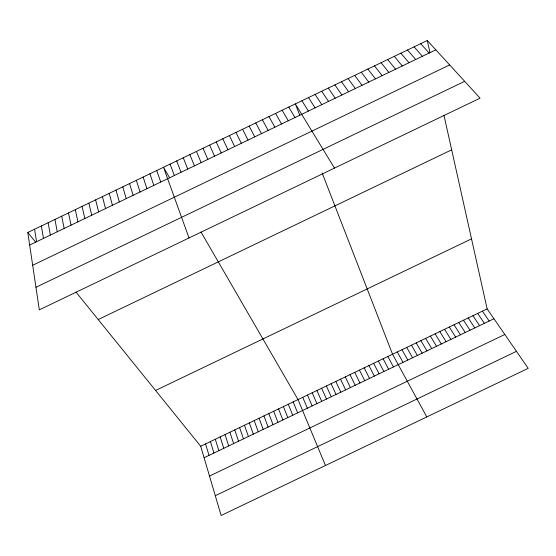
<?xml version="1.0" encoding="UTF-8"?>
<svg xmlns="http://www.w3.org/2000/svg" width="556" height="556" viewBox="0 0 556 556"><rect width="100%" height="100%" fill="white"/><g stroke="black" fill="none" stroke-linecap="round" stroke-linejoin="round"><path stroke-width="0.83" d="M27.8 232.484L427.286 40.498L480.078 98.162L39.309 309.866L27.8 232.484L35.653 242.201M29.67 245.029L435.841 49.845M32.679 265.275L449.651 64.934M35.952 287.285L464.67 81.336M98.21 319.54L451.667 149.821M155.576 390.465L471.523 238.865M75.97 292.046L200.695 446.246L487.139 308.879L443.966 115.294M204.087 457.748L493.957 318.748M209.501 476.082L504.827 334.483M215.29 495.702L516.461 351.329M420.683 43.667L429.135 53.07M414.081 46.843L422.421 56.295M407.485 50.012L415.707 59.52M400.883 53.188L409.001 62.745M394.287 56.358L402.287 65.969M387.685 59.527L395.58 69.194M381.089 62.703L388.873 72.419M374.487 65.872L382.16 75.644M367.891 69.041L375.453 78.869M361.296 72.21L368.746 82.086M354.693 75.387L362.039 85.311M348.098 78.556L355.333 88.536M341.502 81.725L348.619 91.761M334.907 84.894L341.912 94.986M487.139 308.879L528.2 368.329L221.135 515.502L200.695 446.246M482.406 311.145L489.169 321.048M328.311 88.063L335.205 98.204M477.673 313.417L484.38 323.342M472.941 315.683L479.592 325.635M321.715 91.233L328.499 101.428M468.215 317.949L474.803 327.936M463.482 320.221L470.022 330.229M315.12 94.402L321.792 104.653M458.756 322.487L465.233 332.523M454.023 324.76L460.444 334.816M308.524 97.571L315.092 107.871M449.297 327.025L455.663 337.117M444.564 329.291L450.874 339.41M301.929 100.74L308.385 111.096M439.831 331.564L446.086 341.704M334.476 168.1L295.333 103.909L299.753 115.294M435.105 333.829L441.304 343.997M430.379 336.095L436.516 346.291M288.738 107.079L294.972 117.538M425.646 338.368L431.727 348.591M420.92 340.633L426.945 350.885M282.142 110.248L288.272 120.763M416.187 342.899L422.157 353.178M169.615 177.83L163.499 167.273L189.026 237.961M200.987 231.998L298.023 399.569L325.462 465.497M411.461 345.172L417.375 355.472M275.547 113.417L281.565 123.981M406.735 347.437L412.587 357.765M402.002 349.703L407.805 360.059M268.958 116.586L274.859 127.206M397.276 351.969L403.017 362.359M426.799 416.93L392.55 354.241L322.153 172.979M262.362 119.755L268.159 130.424M387.817 356.507L393.453 366.946M383.091 358.773L388.665 369.24M255.767 122.925L261.452 133.648M378.365 361.039L383.883 371.533M373.639 363.304L379.102 373.827M249.178 126.094L254.752 136.866M368.913 365.577L374.313 376.12M364.18 367.843L369.531 378.414M242.583 129.263L248.045 140.091M359.454 370.108L364.75 380.707M354.728 372.374L359.961 383.001M235.994 132.432L241.346 143.309M350.002 374.64L355.18 385.294M345.276 376.905L350.398 387.588M229.399 135.601L234.646 146.534M340.55 379.178L345.617 389.881M222.81 138.764L227.939 149.752M335.824 381.444L340.835 392.175M331.098 383.709L336.053 394.468M216.221 141.933L221.239 152.969M326.372 385.975L331.272 396.762M321.646 388.241L326.483 399.055M209.626 145.102L214.54 156.194M316.92 390.507L321.702 401.349M312.194 392.772L316.92 403.642M203.037 148.271L207.84 159.412M307.468 395.038L312.138 405.936M302.742 397.304L307.357 408.229M196.449 151.434L201.14 162.63M293.151 401.905L297.655 412.879M189.86 154.603L194.433 165.855M288.286 404.24L292.727 415.242M283.414 406.575L287.8 417.605M183.265 157.772L187.733 169.073M278.549 408.91L282.872 419.968M273.684 411.245L277.951 422.331M176.676 160.934L181.034 172.29M268.812 413.574L273.024 424.694M263.947 415.909L268.096 427.05M170.087 164.103L174.341 175.508M259.082 418.244L263.176 429.413M254.217 420.579L258.248 431.776M249.345 422.914L253.327 434.139M156.716 170.532L160.74 182.048M244.48 425.243L248.4 436.502M239.615 427.578L243.472 438.858M149.925 173.792L153.838 185.363M234.75 429.913L238.552 441.221M229.885 432.248L233.631 443.584M143.135 177.058L146.937 188.679M225.02 434.577L228.704 445.947M220.155 436.912L223.783 448.303M136.352 180.318L140.036 191.994M215.29 439.247L218.855 450.666M210.425 441.582L213.935 453.029M129.562 183.577L133.134 195.309M205.56 443.91L209.007 455.385M122.779 186.844L126.233 198.631M115.989 190.103L119.331 201.946M109.205 193.363L112.437 205.261M102.422 196.622L105.536 208.576M95.632 199.889L98.634 211.892M88.849 203.148L91.74 215.207M82.066 206.408L84.839 218.522M427.286 40.498L430.003 52.695M75.282 209.668L77.944 221.837M68.499 212.927L71.043 225.145M61.716 216.187L64.148 228.46M54.933 219.446L57.247 231.776M48.15 222.706L50.353 235.091M41.366 225.965L43.458 238.406M34.583 229.225L36.564 241.721"/></g></svg>
